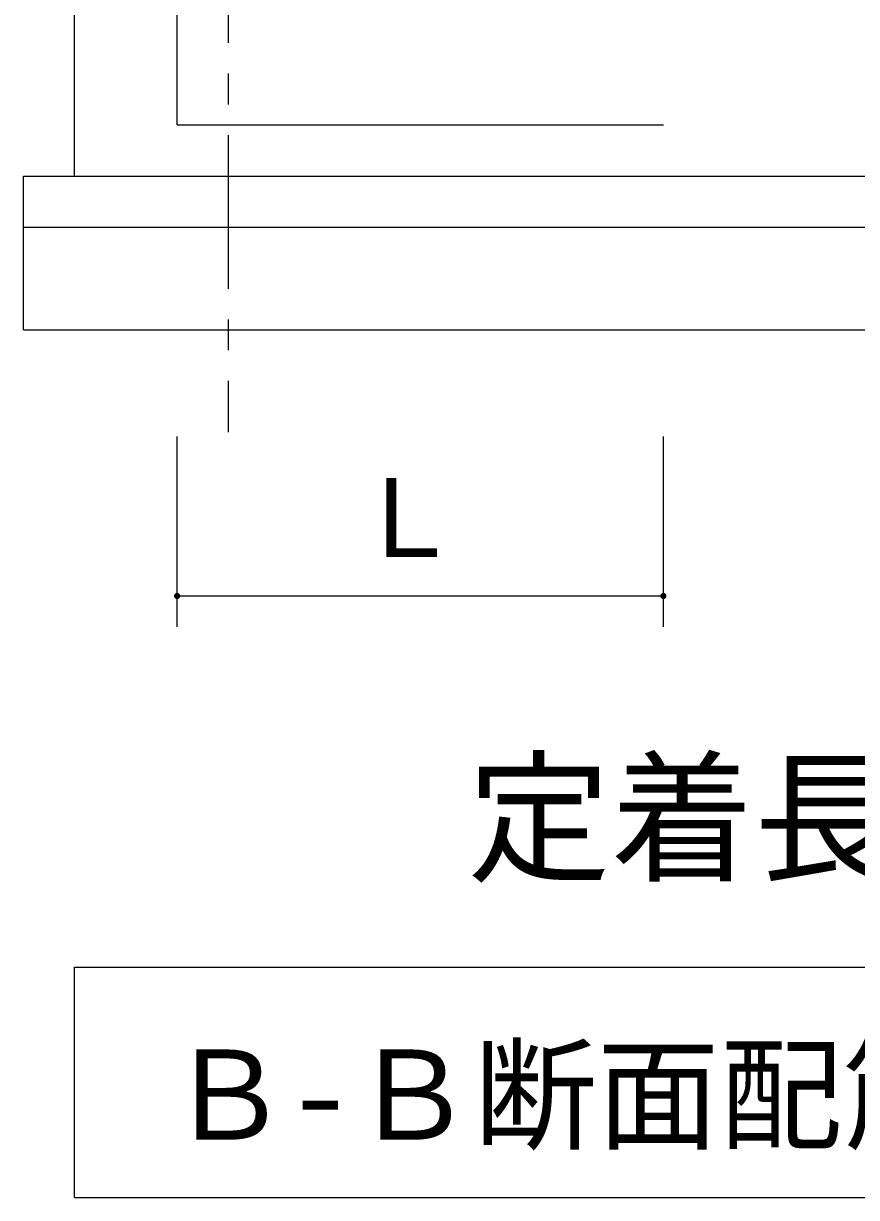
# Model space of a CAD drawing. Units: millimetres, scale not verified. Extents: x -8093 to 8093, y -5792 to 5792.
# Drawn here: x -31 to 782, y -539 to 607 of the extents above; entities that cross this region are included whole.
import ezdxf
from ezdxf.enums import TextEntityAlignment as Align

# ---------------------------------------------------------------- set-up
doc = ezdxf.new("R2010")
doc.units = ezdxf.units.MM
doc.header["$LTSCALE"] = 30
doc.linetypes.add('CHAIN1', pattern=[8, 5, -1, 1, -1])
for name, color, linetype, lineweight in [('0-1_00クル-フ-0躯体', 3, 'Continuous', 25), ('0-3_00クル-フ-1機器', 2, 'Continuous', 25), ('0-7_00クル-フ-2製作', 3, 'Continuous', 25)]:
    doc.layers.add(name, color=color, linetype=linetype, lineweight=lineweight)
doc.styles.add('ＭＳ ゴシック', font='')
doc.styles.get('ＭＳ ゴシック').set_extended_font_data('MS Gothic')

msp = doc.modelspace()

# ---------------------------------------------------------------- linework, layer by layer
at = {"layer": '0-1_00クル-フ-0躯体', "color": 2}
for p, q in [((118.72, 18.29), (118.72, 203.93)), ((593.72, 18.29), (593.72, 203.93)), ((118.72, 48.29), (593.72, 48.29))]:
    msp.add_line(p, q, dxfattribs=at)
at = {"layer": '0-1_00クル-フ-0躯体'}
for p, q in [((18.72, -313.95), (1938.72, -313.95)), ((18.72, -538.95), (18.72, -313.95)), ((18.72, -538.95), (1938.72, -538.95))]:
    msp.add_line(p, q, dxfattribs=at)
at = {"layer": '0-1_00クル-フ-0躯体', "color": 5}
for points in [[(115.72, 48.29), (117.27, 50.92), (118.72, 48.29)], [(115.72, 48.29), (116.96, 50.71), (117.27, 50.92)], [(115.72, 48.29), (116.67, 50.47), (116.96, 50.71)], [(115.72, 48.29), (116.41, 50.2), (116.67, 50.47)], [(115.72, 48.29), (116.19, 49.89), (116.41, 50.2)], [(115.72, 48.29), (116, 49.56), (116.19, 49.89)], [(115.72, 48.29), (115.87, 49.21), (116, 49.56)], [(115.72, 48.29), (115.77, 48.85), (115.87, 49.21)], [(115.72, 48.29), (115.72, 48.47), (115.77, 48.85)], [(118.72, 45.29), (115.72, 48.29), (118.72, 48.29)], [(118.53, 45.29), (115.72, 48.29), (118.72, 45.29)], [(118.16, 45.34), (115.72, 48.29), (118.53, 45.29)], [(117.79, 45.43), (115.72, 48.29), (118.16, 45.34)], [(117.44, 45.57), (115.72, 48.29), (117.79, 45.43)], [(117.11, 45.75), (115.72, 48.29), (117.44, 45.57)], [(116.81, 45.97), (115.72, 48.29), (117.11, 45.75)], [(116.53, 46.23), (115.72, 48.29), (116.81, 45.97)], [(116.53, 46.23), (115.74, 47.91), (115.72, 48.29)], [(116.29, 46.52), (115.74, 47.91), (116.53, 46.23)], [(116.29, 46.52), (115.81, 47.54), (115.74, 47.91)], [(116.09, 46.84), (115.81, 47.54), (116.29, 46.52)], [(116.09, 46.84), (115.93, 47.18), (115.81, 47.54)], [(118.72, 48.29), (117.27, 50.92), (117.61, 51.08)], [(118.72, 48.29), (117.61, 51.08), (117.97, 51.19)], [(118.72, 48.29), (117.97, 51.19), (118.34, 51.26)], [(118.72, 48.29), (118.34, 51.26), (118.72, 51.29)], [(118.72, 48.29), (118.72, 51.29), (118.91, 51.28)], [(118.72, 48.29), (118.91, 51.28), (119.28, 51.23)], [(118.72, 48.29), (119.28, 51.23), (119.65, 51.14)], [(118.72, 48.29), (119.65, 51.14), (120, 51)], [(118.72, 48.29), (120, 51), (120.33, 50.82)], [(118.72, 48.29), (120.33, 50.82), (120.63, 50.6)], [(118.72, 48.29), (120.63, 50.6), (121.72, 48.29)], [(121.71, 48.1), (118.72, 48.29), (121.72, 48.29)], [(121.67, 47.72), (118.72, 48.29), (121.71, 48.1)], [(121.57, 47.36), (118.72, 48.29), (121.67, 47.72)], [(121.43, 47.01), (118.72, 48.29), (121.57, 47.36)], [(121.25, 46.68), (118.72, 48.29), (121.43, 47.01)], [(121.03, 46.37), (118.72, 48.29), (121.25, 46.68)], [(120.77, 46.1), (118.72, 48.29), (121.03, 46.37)], [(120.48, 45.86), (118.72, 48.29), (120.77, 46.1)], [(120.16, 45.66), (118.72, 48.29), (120.48, 45.86)], [(119.82, 45.5), (118.72, 48.29), (120.16, 45.66)], [(119.46, 45.38), (118.72, 48.29), (119.82, 45.5)], [(119.46, 45.38), (118.72, 45.29), (118.72, 48.29)], [(121.72, 48.29), (120.63, 50.6), (120.91, 50.34)], [(121.7, 48.66), (120.91, 50.34), (121.15, 50.05)], [(121.72, 48.29), (120.91, 50.34), (121.7, 48.66)], [(121.62, 49.03), (121.15, 50.05), (121.35, 49.73)], [(121.7, 48.66), (121.15, 50.05), (121.62, 49.03)], [(121.62, 49.03), (121.35, 49.73), (121.51, 49.39)], [(590.72, 48.29), (593.34, 51.26), (593.72, 48.29)], [(590.72, 48.29), (592.97, 51.19), (593.34, 51.26)], [(590.72, 48.29), (592.61, 51.08), (592.97, 51.19)], [(590.72, 48.29), (592.27, 50.92), (592.61, 51.08)], [(590.72, 48.29), (591.96, 50.71), (592.27, 50.92)], [(590.72, 48.29), (591.67, 50.47), (591.96, 50.71)], [(590.72, 48.29), (591.41, 50.2), (591.67, 50.47)], [(590.72, 48.29), (591.19, 49.89), (591.41, 50.2)], [(590.72, 48.29), (591, 49.56), (591.19, 49.89)], [(590.72, 48.29), (590.87, 49.21), (591, 49.56)], [(590.72, 48.29), (590.77, 48.85), (590.87, 49.21)], [(590.72, 48.29), (590.72, 48.47), (590.77, 48.85)], [(593.72, 45.29), (590.72, 48.29), (593.72, 48.29)], [(593.53, 45.29), (590.72, 48.29), (593.72, 45.29)], [(593.16, 45.34), (590.72, 48.29), (593.53, 45.29)], [(592.79, 45.43), (590.72, 48.29), (593.16, 45.34)], [(592.44, 45.57), (590.72, 48.29), (592.79, 45.43)], [(592.11, 45.75), (590.72, 48.29), (592.44, 45.57)], [(591.81, 45.97), (590.72, 48.29), (592.11, 45.75)], [(591.53, 46.23), (590.72, 48.29), (591.81, 45.97)], [(591.29, 46.52), (590.72, 48.29), (591.53, 46.23)], [(591.09, 46.84), (590.72, 48.29), (591.29, 46.52)], [(590.93, 47.18), (590.72, 48.29), (591.09, 46.84)], [(590.81, 47.54), (590.72, 48.29), (590.93, 47.18)], [(590.74, 47.91), (590.72, 48.29), (590.81, 47.54)], [(593.72, 48.29), (593.34, 51.26), (593.72, 51.29)], [(593.72, 48.29), (593.72, 51.29), (593.91, 51.28)], [(593.72, 48.29), (593.91, 51.28), (594.28, 51.23)], [(593.72, 48.29), (594.28, 51.23), (594.65, 51.14)], [(593.72, 48.29), (594.65, 51.14), (595, 51)], [(593.72, 48.29), (595, 51), (595.33, 50.82)], [(593.72, 48.29), (595.33, 50.82), (595.63, 50.6)], [(593.72, 48.29), (595.63, 50.6), (595.91, 50.34)], [(593.72, 48.29), (595.91, 50.34), (596.15, 50.05)], [(593.72, 48.29), (596.15, 50.05), (596.35, 49.73)], [(593.72, 48.29), (596.35, 49.73), (596.51, 49.39)], [(593.72, 48.29), (596.51, 49.39), (596.62, 49.03)], [(593.72, 48.29), (596.62, 49.03), (596.72, 48.29)], [(596.71, 48.1), (593.72, 48.29), (596.72, 48.29)], [(596.67, 47.72), (593.72, 48.29), (596.71, 48.1)], [(596.57, 47.36), (593.72, 48.29), (596.67, 47.72)], [(596.43, 47.01), (593.72, 48.29), (596.57, 47.36)], [(596.25, 46.68), (593.72, 48.29), (596.43, 47.01)], [(596.03, 46.37), (593.72, 48.29), (596.25, 46.68)], [(595.77, 46.1), (593.72, 48.29), (596.03, 46.37)], [(595.48, 45.86), (593.72, 48.29), (595.77, 46.1)], [(595.16, 45.66), (593.72, 48.29), (595.48, 45.86)], [(594.82, 45.5), (593.72, 48.29), (595.16, 45.66)], [(594.46, 45.38), (593.72, 48.29), (594.82, 45.5)], [(594.09, 45.31), (593.72, 48.29), (594.46, 45.38)], [(593.72, 45.29), (593.72, 48.29), (594.09, 45.31)], [(596.72, 48.29), (596.62, 49.03), (596.7, 48.66)], [(119.09, 45.31), (118.72, 45.29), (119.46, 45.38)]]:
    msp.add_solid(points, dxfattribs=at)
at = {"layer": '0-3_00クル-フ-1機器', "linetype": 'CHAIN1'}
msp.add_line((168.72, 2658.22), (168.72, 208.22), dxfattribs=at)
at = {"layer": '0-3_00クル-フ-1機器'}
for p, q in [((18.72, 458.22), (18.72, 658.22)), ((-31.28, 358.22), (-31.28, 458.22)), ((118.72, 458.22), (1838.72, 458.22)), ((118.72, 408.22), (1838.72, 408.22)), ((-31.28, 308.22), (1988.72, 308.22))]:
    msp.add_line(p, q, dxfattribs=at)
for points in [[(-31.28, 458.22), (1988.72, 458.22), (1988.72, 358.22)], [(-31.28, 308.22), (-31.28, 408.22), (1988.72, 408.22), (1988.72, 308.22)]]:
    msp.add_lwpolyline(points, dxfattribs=at)
at = {"layer": '0-7_00クル-フ-2製作'}
msp.add_line((118.72, 508.22), (593.72, 508.22), dxfattribs=at)
msp.add_lwpolyline([(118.72, 508.22), (118.72, 2458.22), (593.72, 2458.22)], dxfattribs=at)

# ---------------------------------------------------------------- texts
at = {"layer": '0-1_00クル-フ-0躯体', "color": 4, "style": 'ＭＳ ゴシック'}
for s, height, p in [('Ｌ', 76.98, (291.22, 63.29)), ('定着長さ', 102.6, (402.26, -250.53)), ('Ｂ-Ｂ断面配筋図', 87.98, (108.72, -508.95))]:
    msp.add_text(s, height=height, dxfattribs=at).set_placement(p, align=Align.BOTTOM_LEFT)

doc.saveas('drawing.dxf')
